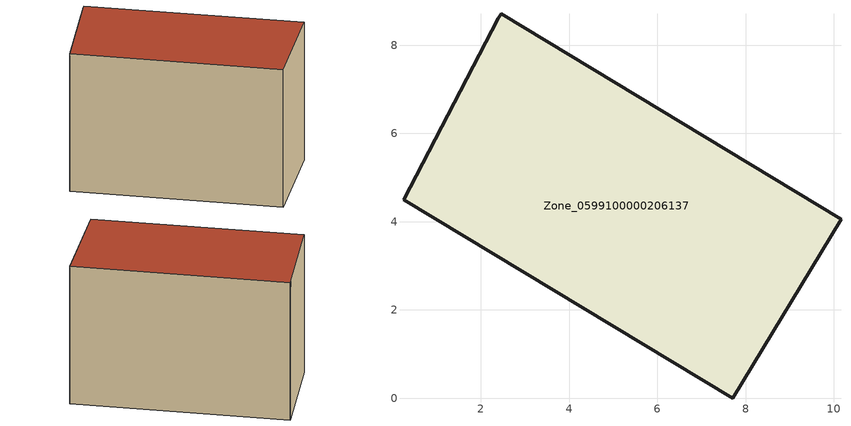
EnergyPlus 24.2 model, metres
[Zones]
Zone_0599100000206137
 floor ground (C_G): 0.25,4.49 2.4,8.61 2.46,8.71 10.16,4.06 7.71,0 z0
 wall outside (C_F): 10.16,4.06 2.46,8.71 2.4,8.61 0.25,4.49 7.71,0 10.16,4.06 z0:6.04
 roof outside (C_R): 2.4,8.61 0.25,4.49 7.71,0 10.16,4.06 2.46,8.71 z6.04
[BUILDING]
Pand.0599100000206137: North Axis=0; Terrain=City; Loads Convergence Tolerance Value=0.04; Temperature Convergence Tolerance Value=0.4; Solar Distribution=FullExterior; Maximum Number of Warmup Days=25; Minimum Number of Warmup Days=1
[Site:Location]
Rotterdam.The.Hague.AP_ZH_NLD Design_Conditions: Latitude=51.96; Longitude=4.45; Time Zone=1; Elevation=-4.5
[SITE:GROUNDTEMPERATURE:BUILDINGSURFACE]
18, 18, 18, 18, 18, 18, 18, 18, 18, 18, 18, 18
[MATERIAL] Thermal Absorptance=0.9; Solar Absorptance=0.7; Visible Absorptance=0.7
Name | Roughness | Thickness | Conductivity | Density | Specific Heat
G.TC.1946-1964 | MediumSmooth | 0.15 | 1 | 540 | 1210
F.TC.1946-1964 | Rough | 0.3 | 0.857143 | 1920 | 840
R.TC.1946-1964 | MediumRough | 0.2 | 0.235294 | 1500 | 1000
[CONSTRUCTION]
C_G: G.TC.1946-1964
C_F: F.TC.1946-1964
C_R: R.TC.1946-1964
[ZONE]
Zone_0599100000206137: Type=1; Multiplier=1; Ceiling Height=Autocalculate; Volume=Autocalculate; Floor Area=autocalculate; Part of Total Floor Area=Yes
[ZONEINFILTRATION:DESIGNFLOWRATE]
Infil_Zone_0599100000206137: Zone or ZoneList or Space or SpaceList=Zone_0599100000206137; Schedule=AlwaysOn; Design Flow Rate Calculation Method=Flow/Area; Flow Rate per Floor Area=0.003; Constant Term Coefficient=1; Temperature Term Coefficient=0; Velocity Term Coefficient=0; Velocity Squared Term Coefficient=0
[HVACTEMPLATE:ZONE:IDEALLOADSAIRSYSTEM]
Zone_0599100000206137: Maximum Heating Supply Air Temperature=50; Minimum Cooling Supply Air Temperature=13; Maximum Heating Supply Air Humidity Ratio=0.0156; Minimum Cooling Supply Air Humidity Ratio=0.0077; Heating Limit=NoLimit; Cooling Limit=NoLimit; Dehumidification Control Type=ConstantSensibleHeatRatio; Cooling Sensible Heat Ratio=0.7; Dehumidification Setpoint=60; Humidification Control Type=None; Humidification Setpoint=30; Outdoor Air Method=None; Outdoor Air Flow Rate per Person=0.00944; Outdoor Air Flow Rate per Zone Floor Area=0; Outdoor Air Flow Rate per Zone=0; Demand Controlled Ventilation Type=None; Outdoor Air Economizer Type=NoEconomizer; Heat Recovery Type=None; Sensible Heat Recovery Effectiveness=0.7; Latent Heat Recovery Effectiveness=0.65
[ZONECONTROL:THERMOSTAT]
ThermostatControl_Zone_0599100000206137: Zone or ZoneList=Zone_0599100000206137; Control Type Schedule=DualSetpointControlType; Control 1=Thermostat_Zone_0599100000206137; Temperature Difference Between Cutout And Setpoint=0
[THERMOSTATSETPOINT:DUALSETPOINT]
Thermostat_Zone_0599100000206137: Heating Setpoint Temperature Schedule=HeatingSetpoint_Zone_0599100000206137; Cooling Setpoint Temperature Schedule=CoolingSetpoint_Zone_0599100000206137
[SCHEDULE:COMPACT]
HeatingSetpoint_Zone_0599100000206137: Through: 12/31, For: AllDays, Until: 24:00, 21
CoolingSetpoint_Zone_0599100000206137: Through: 12/31, For: AllDays, Until: 24:00, 24
DualSetpointControlType: Through: 12/31, For: AllDays, Until: 24:00, 4
AlwaysOn: Through: 12/31, For: AllDays, Until: 24:00, 1
